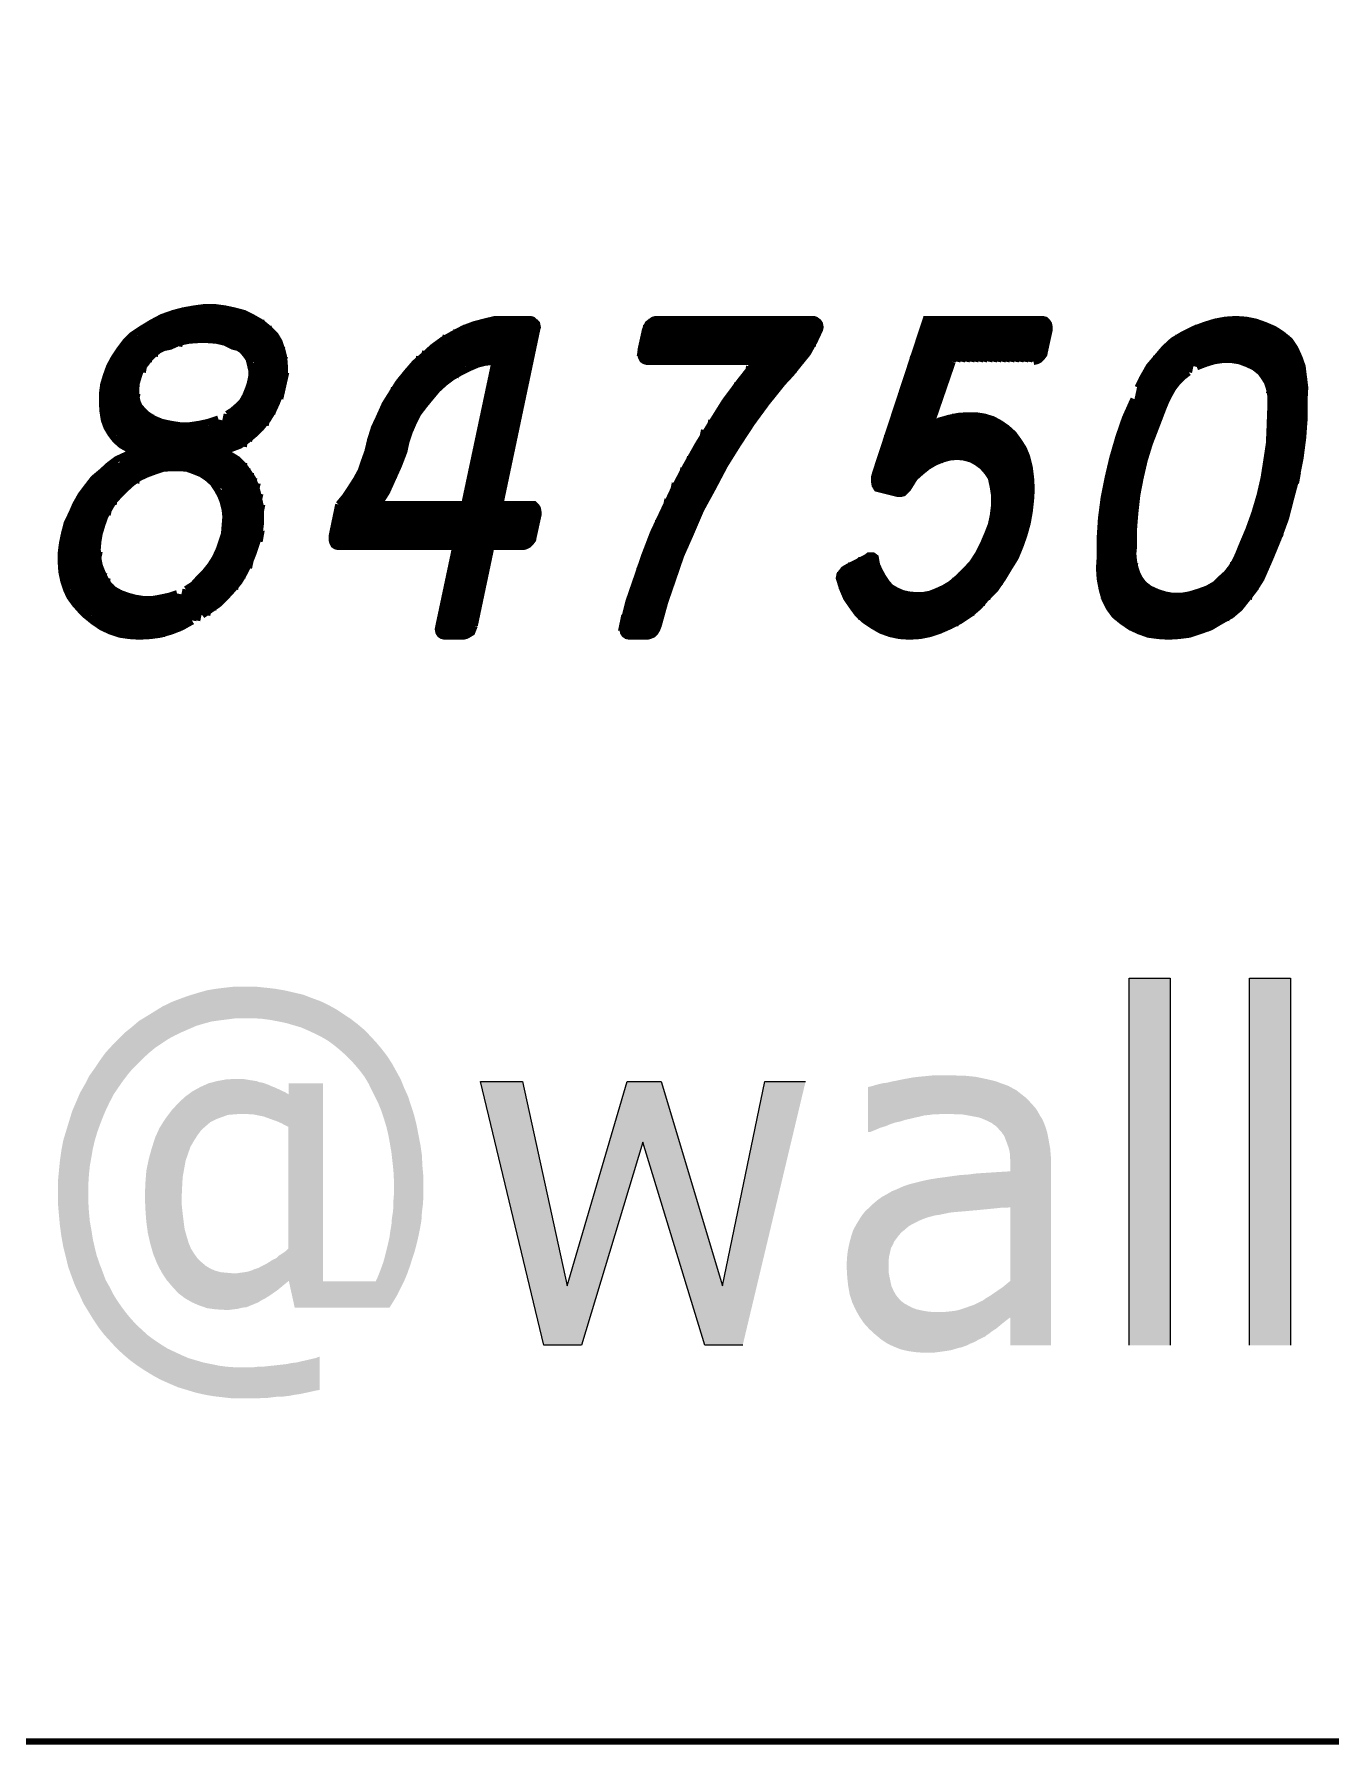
# Model space of a CAD drawing. Extents: x 489 to 720, y 1028 to 1176.
# Drawn here: x 698.323 to 700.543, y 1102.946 to 1105.875 of the extents above; entities that cross this region are included whole.
import ezdxf

# ---------------------------------------------------------------- set-up
doc = ezdxf.new("R2010")
doc.units = 0
doc.header["$MEASUREMENT"] = 0
doc.layers.add('M1280', color=7, linetype='Continuous')

msp = doc.modelspace()

# ---------------------------------------------------------------- hatches: boundary and pattern name
at = {"layer": 'M1280', "linetype": 'Continuous', "ltscale": 0.045455}
for points in [[(700.1977, 1103.6301), (700.1977, 1104.259), (700.2675, 1104.259), (700.2675, 1103.6301)], [(700.4037, 1103.6301), (700.4037, 1104.259), (700.4735, 1104.259), (700.4735, 1103.6301)], [(699.536, 1103.6301), (699.4712, 1103.6301), (699.3653, 1103.9777), (699.2602, 1103.6301), (699.1955, 1103.6301), (699.087, 1104.0816), (699.1593, 1104.0816), (699.2358, 1103.7322), (699.3384, 1104.0816), (699.3964, 1104.0816), (699.5015, 1103.7322), (699.5738, 1104.0816), (699.6436, 1104.0816)]]:
    msp.add_hatch(color=7, dxfattribs=at).paths.add_polyline_path(points, flags=0)
h = msp.add_hatch(color=7, dxfattribs=at)
h.paths.add_polyline_path([(698.9895, 1103.8986), (698.9895, 1103.8848), (698.9886, 1103.871), (698.9869, 1103.8572), (698.9861, 1103.8434), (698.9836, 1103.8297), (698.981, 1103.8168), (698.9777, 1103.803), (698.9743, 1103.7901), (698.9701, 1103.7772), (698.9659, 1103.7644), (698.9617, 1103.7524), (698.9567, 1103.7405), (698.9508, 1103.7285), (698.9449, 1103.7166), (698.9382, 1103.7055), (698.9314, 1103.6945), (698.7692, 1103.6945), (698.7591, 1103.7405), (698.7523, 1103.7349), (698.7456, 1103.7294), (698.7389, 1103.7239), (698.7322, 1103.7193), (698.7254, 1103.7147), (698.7196, 1103.711), (698.7128, 1103.7074), (698.7069, 1103.7037), (698.7002, 1103.7009), (698.6935, 1103.6982), (698.6868, 1103.6954), (698.6792, 1103.6945), (698.6725, 1103.6927), (698.6649, 1103.6917), (698.6573, 1103.6908), (698.6489, 1103.6908), (698.6338, 1103.6917), (698.6195, 1103.6936), (698.606, 1103.6982), (698.5934, 1103.7037), (698.5808, 1103.711), (698.5699, 1103.7193), (698.5598, 1103.7304), (698.5497, 1103.7423), (698.5413, 1103.7552), (698.5337, 1103.7699), (698.527, 1103.7864), (698.522, 1103.8039), (698.5178, 1103.8223), (698.5152, 1103.8416), (698.5136, 1103.8628), (698.5127, 1103.8857), (698.5136, 1103.9078), (698.5152, 1103.9289), (698.5194, 1103.9492), (698.5245, 1103.9676), (698.5304, 1103.986), (698.5379, 1104.0025), (698.5472, 1104.0172), (698.5581, 1104.0319), (698.5699, 1104.0448), (698.5817, 1104.0558), (698.5943, 1104.065), (698.6077, 1104.0724), (698.622, 1104.0788), (698.6363, 1104.0825), (698.6514, 1104.0853), (698.6666, 1104.0862), (698.6733, 1104.0862), (698.68, 1104.0862), (698.6859, 1104.0853), (698.6918, 1104.0843), (698.6977, 1104.0834), (698.7036, 1104.0825), (698.7086, 1104.0807), (698.7145, 1104.0797), (698.7196, 1104.0779), (698.7246, 1104.0761), (698.7305, 1104.0733), (698.7355, 1104.0715), (698.7414, 1104.0687), (698.7473, 1104.0659), (698.7532, 1104.0632), (698.7591, 1104.0595), (698.7591, 1104.0788), (698.8179, 1104.0788), (698.8179, 1103.7395), (698.9079, 1103.7395), (698.9113, 1103.7469), (698.9146, 1103.7552), (698.918, 1103.7644), (698.9213, 1103.7736), (698.9239, 1103.7837), (698.9264, 1103.7938), (698.9289, 1103.8039), (698.9314, 1103.8149), (698.9331, 1103.8269), (698.9348, 1103.837), (698.9356, 1103.848), (698.9373, 1103.8582), (698.9382, 1103.8683), (698.9382, 1103.8784), (698.939, 1103.8876), (698.939, 1103.8968), (698.939, 1103.9133), (698.9382, 1103.9289), (698.9365, 1103.9446), (698.9348, 1103.9602), (698.9323, 1103.9749), (698.9298, 1103.9887), (698.9264, 1104.0034), (698.9222, 1104.0172), (698.918, 1104.0301), (698.9129, 1104.043), (698.9071, 1104.0549), (698.9012, 1104.0669), (698.8953, 1104.0788), (698.8886, 1104.0899), (698.881, 1104.1), (698.8726, 1104.1101), (698.8642, 1104.1193), (698.8558, 1104.1275), (698.8465, 1104.1358), (698.8364, 1104.1441), (698.8263, 1104.1515), (698.8154, 1104.1579), (698.8045, 1104.1634), (698.7927, 1104.1689), (698.7801, 1104.1744), (698.7675, 1104.1781), (698.7549, 1104.1818), (698.7414, 1104.1846), (698.7271, 1104.1873), (698.7137, 1104.1891), (698.6985, 1104.1901), (698.6834, 1104.1901), (698.6691, 1104.1901), (698.6548, 1104.1882), (698.6405, 1104.1864), (698.6271, 1104.1846), (698.6136, 1104.1809), (698.601, 1104.1772), (698.5884, 1104.1717), (698.5758, 1104.1662), (698.564, 1104.1606), (698.5522, 1104.1542), (698.5413, 1104.1469), (698.5304, 1104.1395), (698.5203, 1104.1312), (698.5102, 1104.122), (698.5009, 1104.1128), (698.4917, 1104.1036), (698.4833, 1104.0935), (698.4749, 1104.0825), (698.4673, 1104.0715), (698.4597, 1104.0604), (698.453, 1104.0476), (698.4471, 1104.0356), (698.4412, 1104.0218), (698.4362, 1104.0089), (698.4312, 1103.9951), (698.4269, 1103.9804), (698.4236, 1103.9666), (698.4211, 1103.9519), (698.4185, 1103.9372), (698.4169, 1103.9216), (698.416, 1103.9069), (698.416, 1103.8913), (698.416, 1103.8747), (698.4169, 1103.8591), (698.4185, 1103.8425), (698.4211, 1103.8278), (698.4236, 1103.8122), (698.4269, 1103.7975), (698.4303, 1103.7837), (698.4354, 1103.769), (698.4404, 1103.7561), (698.4454, 1103.7423), (698.4522, 1103.7304), (698.4581, 1103.7184), (698.4656, 1103.7064), (698.4732, 1103.6954), (698.4808, 1103.6853), (698.4892, 1103.6752), (698.4984, 1103.6651), (698.5085, 1103.6559), (698.5186, 1103.6467), (698.5287, 1103.6393), (698.5396, 1103.632), (698.5514, 1103.6246), (698.5632, 1103.6191), (698.5749, 1103.6136), (698.5875, 1103.6081), (698.6002, 1103.6044), (698.6128, 1103.6007), (698.6262, 1103.598), (698.6397, 1103.5952), (698.6531, 1103.5934), (698.6674, 1103.5924), (698.6817, 1103.5924), (698.6901, 1103.5924), (698.6977, 1103.5924), (698.7061, 1103.5934), (698.7145, 1103.5934), (698.7221, 1103.5943), (698.7305, 1103.5952), (698.7389, 1103.5961), (698.7473, 1103.597), (698.7557, 1103.598), (698.7641, 1103.5998), (698.7725, 1103.6007), (698.7801, 1103.6026), (698.7885, 1103.6044), (698.7961, 1103.6062), (698.8045, 1103.6081), (698.812, 1103.6108), (698.812, 1103.5538), (698.8028, 1103.552), (698.7944, 1103.5501), (698.786, 1103.5483), (698.7776, 1103.5465), (698.7692, 1103.5455), (698.7608, 1103.5437), (698.7532, 1103.5428), (698.7456, 1103.5419), (698.7372, 1103.5419), (698.7296, 1103.5409), (698.7221, 1103.54), (698.7137, 1103.54), (698.7061, 1103.5391), (698.6977, 1103.5391), (698.6893, 1103.5391), (698.6817, 1103.5391), (698.6641, 1103.5391), (698.6481, 1103.5409), (698.6313, 1103.5428), (698.6153, 1103.5455), (698.5993, 1103.5492), (698.5842, 1103.5538), (698.569, 1103.5584), (698.5539, 1103.5649), (698.5396, 1103.5713), (698.5262, 1103.5786), (698.5127, 1103.5869), (698.5001, 1103.5952), (698.4875, 1103.6044), (698.4757, 1103.6145), (698.4639, 1103.6255), (698.4538, 1103.6366), (698.4429, 1103.6485), (698.4337, 1103.6605), (698.4244, 1103.6743), (698.416, 1103.6881), (698.4076, 1103.7018), (698.4009, 1103.7166), (698.3933, 1103.7322), (698.3874, 1103.7478), (698.3815, 1103.7644), (698.3773, 1103.7818), (698.3731, 1103.7984), (698.3698, 1103.8168), (698.3673, 1103.8352), (698.3656, 1103.8536), (698.3639, 1103.8729), (698.3639, 1103.8922), (698.3639, 1103.9106), (698.3656, 1103.9289), (698.3673, 1103.9464), (698.3698, 1103.9639), (698.3731, 1103.9814), (698.3782, 1103.9979), (698.3832, 1104.0145), (698.3883, 1104.031), (698.395, 1104.0466), (698.4017, 1104.0623), (698.4101, 1104.077), (698.4177, 1104.0917), (698.4269, 1104.1046), (698.4362, 1104.1184), (698.4454, 1104.1312), (698.4564, 1104.1432), (698.4673, 1104.1542), (698.4782, 1104.1652), (698.4908, 1104.1754), (698.5026, 1104.1855), (698.5161, 1104.1937), (698.5295, 1104.202), (698.543, 1104.2103), (698.5581, 1104.2177), (698.5724, 1104.2232), (698.5875, 1104.2287), (698.6027, 1104.2333), (698.6187, 1104.2379), (698.6346, 1104.2406), (698.6506, 1104.2425), (698.6666, 1104.2443), (698.6834, 1104.2443), (698.7011, 1104.2443), (698.7187, 1104.2425), (698.7355, 1104.2406), (698.7515, 1104.2379), (698.7675, 1104.2342), (698.7835, 1104.2305), (698.7977, 1104.225), (698.8129, 1104.2195), (698.8263, 1104.2131), (698.8398, 1104.2057), (698.8524, 1104.1974), (698.865, 1104.1891), (698.8768, 1104.18), (698.8877, 1104.1708), (698.8986, 1104.1597), (698.9087, 1104.1487), (698.918, 1104.1377), (698.9272, 1104.1257), (698.9356, 1104.1128), (698.9432, 1104.099), (698.9508, 1104.0853), (698.9567, 1104.0705), (698.9634, 1104.0558), (698.9684, 1104.0402), (698.9735, 1104.0246), (698.9777, 1104.008), (698.981, 1103.9906), (698.9844, 1103.9731), (698.9869, 1103.9556), (698.9878, 1103.9372), (698.9895, 1103.9179)], flags=0)
h.paths.add_polyline_path([(698.7582, 1104.0043), (698.7523, 1104.0071), (698.7473, 1104.0099), (698.7414, 1104.0126), (698.7364, 1104.0145), (698.7313, 1104.0163), (698.7263, 1104.0181), (698.7212, 1104.02), (698.7162, 1104.0218), (698.712, 1104.0227), (698.7069, 1104.0237), (698.7027, 1104.0246), (698.6977, 1104.0255), (698.6926, 1104.0255), (698.6876, 1104.0264), (698.6826, 1104.0264), (698.6775, 1104.0264), (698.6657, 1104.0255), (698.6548, 1104.0246), (698.6447, 1104.0209), (698.6346, 1104.0172), (698.6254, 1104.0126), (698.6178, 1104.0062), (698.6094, 1103.9988), (698.6027, 1103.9896), (698.5968, 1103.9804), (698.5909, 1103.9703), (698.5867, 1103.9584), (698.5825, 1103.9464), (698.58, 1103.9326), (698.5774, 1103.9179), (698.5766, 1103.9032), (698.5758, 1103.8867), (698.5758, 1103.871), (698.5774, 1103.8554), (698.5791, 1103.8416), (698.5808, 1103.8287), (698.5842, 1103.8168), (698.5875, 1103.8057), (698.5917, 1103.7956), (698.5968, 1103.7874), (698.6027, 1103.7791), (698.6094, 1103.7726), (698.617, 1103.7662), (698.6245, 1103.7616), (698.6329, 1103.7579), (698.643, 1103.7552), (698.6531, 1103.7543), (698.6641, 1103.7533), (698.6699, 1103.7533), (698.6758, 1103.7543), (698.6826, 1103.7552), (698.6884, 1103.7561), (698.6943, 1103.7579), (698.7011, 1103.7607), (698.7069, 1103.7625), (698.7137, 1103.7662), (698.7196, 1103.769), (698.7254, 1103.7726), (698.7313, 1103.7763), (698.7372, 1103.7791), (698.7423, 1103.7837), (698.7481, 1103.7874), (698.7532, 1103.791), (698.7582, 1103.7956), (698.7582, 1103.7947)], flags=0)
h = msp.add_hatch(color=7, dxfattribs=at)
h.paths.add_polyline_path([(699.9942, 1103.6301), (699.9942, 1103.6779), (699.9917, 1103.6761), (699.9892, 1103.6743), (699.9867, 1103.6724), (699.9833, 1103.6697), (699.9799, 1103.6669), (699.9766, 1103.6642), (699.9732, 1103.6614), (699.9698, 1103.6586), (699.9656, 1103.6559), (699.9614, 1103.6531), (699.9581, 1103.6504), (699.9539, 1103.6476), (699.9505, 1103.6448), (699.9463, 1103.643), (699.9429, 1103.6412), (699.9387, 1103.6393), (699.9345, 1103.6366), (699.9303, 1103.6347), (699.9253, 1103.6329), (699.9202, 1103.6301), (699.9152, 1103.6283), (699.9101, 1103.6265), (699.9051, 1103.6255), (699.8992, 1103.6237), (699.8933, 1103.6219), (699.8874, 1103.6209), (699.8816, 1103.62), (699.8748, 1103.6191), (699.8681, 1103.6182), (699.8614, 1103.6173), (699.8546, 1103.6173), (699.8471, 1103.6173), (699.8336, 1103.6182), (699.8202, 1103.62), (699.8076, 1103.6228), (699.7958, 1103.6274), (699.784, 1103.6329), (699.7731, 1103.6402), (699.763, 1103.6485), (699.7529, 1103.6577), (699.7437, 1103.6678), (699.7361, 1103.6789), (699.7294, 1103.6908), (699.7235, 1103.7037), (699.7193, 1103.7166), (699.7168, 1103.7304), (699.7151, 1103.7451), (699.7142, 1103.7607), (699.7142, 1103.7736), (699.7151, 1103.7855), (699.7168, 1103.7966), (699.7193, 1103.8076), (699.7218, 1103.8168), (699.7252, 1103.8269), (699.7294, 1103.8352), (699.7344, 1103.8434), (699.7395, 1103.8517), (699.7453, 1103.8591), (699.7521, 1103.8655), (699.7588, 1103.8719), (699.7664, 1103.8784), (699.7739, 1103.8839), (699.7823, 1103.8885), (699.7916, 1103.894), (699.8008, 1103.8977), (699.8109, 1103.9023), (699.8219, 1103.906), (699.8328, 1103.9087), (699.8437, 1103.9115), (699.8563, 1103.9142), (699.8681, 1103.9161), (699.8816, 1103.9179), (699.895, 1103.9198), (699.9085, 1103.9216), (699.9219, 1103.9225), (699.9362, 1103.9244), (699.9505, 1103.9253), (699.9648, 1103.9262), (699.9791, 1103.9271), (699.9942, 1103.928), (699.9942, 1103.94), (699.9942, 1103.9464), (699.9934, 1103.9529), (699.9934, 1103.9584), (699.9925, 1103.9639), (699.9909, 1103.9694), (699.9892, 1103.974), (699.9875, 1103.9786), (699.9858, 1103.9832), (699.9841, 1103.9878), (699.9816, 1103.9915), (699.9791, 1103.9951), (699.9757, 1103.9988), (699.9732, 1104.0016), (699.9698, 1104.0053), (699.9656, 1104.008), (699.9623, 1104.0108), (699.9581, 1104.0126), (699.9547, 1104.0145), (699.9505, 1104.0163), (699.9463, 1104.0181), (699.9412, 1104.02), (699.937, 1104.0209), (699.932, 1104.0218), (699.927, 1104.0227), (699.9219, 1104.0237), (699.9169, 1104.0246), (699.911, 1104.0255), (699.9059, 1104.0255), (699.9, 1104.0255), (699.895, 1104.0264), (699.8891, 1104.0264), (699.8841, 1104.0264), (699.8773, 1104.0264), (699.8698, 1104.0255), (699.8622, 1104.0255), (699.8555, 1104.0246), (699.8471, 1104.0237), (699.8395, 1104.0218), (699.8311, 1104.02), (699.8235, 1104.0181), (699.8151, 1104.0163), (699.8067, 1104.0135), (699.7975, 1104.0117), (699.7891, 1104.0089), (699.7807, 1104.0053), (699.7714, 1104.0025), (699.763, 1103.9988), (699.7537, 1103.9951), (699.7504, 1103.9951), (699.7504, 1104.0724), (699.7554, 1104.0733), (699.7613, 1104.0751), (699.768, 1104.077), (699.7756, 1104.0788), (699.7832, 1104.0797), (699.7907, 1104.0816), (699.8, 1104.0834), (699.8092, 1104.0853), (699.8185, 1104.0871), (699.8286, 1104.0889), (699.8378, 1104.0899), (699.8471, 1104.0908), (699.8563, 1104.0917), (699.8656, 1104.0926), (699.8757, 1104.0926), (699.8849, 1104.0926), (699.895, 1104.0926), (699.9059, 1104.0917), (699.916, 1104.0917), (699.9253, 1104.0908), (699.9345, 1104.0899), (699.9438, 1104.088), (699.9522, 1104.0862), (699.9606, 1104.0843), (699.9682, 1104.0825), (699.9757, 1104.0797), (699.9833, 1104.077), (699.9909, 1104.0742), (699.9976, 1104.0705), (700.0043, 1104.0669), (700.0102, 1104.0623), (700.0161, 1104.0577), (700.022, 1104.0531), (700.027, 1104.0476), (700.0321, 1104.042), (700.0371, 1104.0365), (700.0413, 1104.0301), (700.0447, 1104.0237), (700.0489, 1104.0172), (700.0522, 1104.0099), (700.0548, 1104.0025), (700.0573, 1103.9942), (700.059, 1103.986), (700.0606, 1103.9768), (700.0623, 1103.9676), (700.0632, 1103.9575), (700.064, 1103.9473), (700.064, 1103.9363), (700.064, 1103.6301)], flags=0)
h.paths.add_polyline_path([(699.9942, 1103.8664), (699.9858, 1103.8655), (699.9774, 1103.8655), (699.969, 1103.8646), (699.9597, 1103.8637), (699.9505, 1103.8628), (699.9404, 1103.8618), (699.9303, 1103.8609), (699.9202, 1103.86), (699.9093, 1103.8591), (699.8992, 1103.8582), (699.89, 1103.8572), (699.8816, 1103.8554), (699.8731, 1103.8536), (699.8656, 1103.8526), (699.8588, 1103.8508), (699.8521, 1103.849), (699.8446, 1103.8462), (699.8378, 1103.8434), (699.8311, 1103.8398), (699.8252, 1103.837), (699.8193, 1103.8333), (699.8143, 1103.8287), (699.8084, 1103.8241), (699.8042, 1103.8195), (699.8, 1103.814), (699.7958, 1103.8085), (699.7933, 1103.803), (699.7899, 1103.7966), (699.7882, 1103.7892), (699.7865, 1103.7818), (699.7857, 1103.7736), (699.7857, 1103.7653), (699.7857, 1103.7561), (699.7874, 1103.7469), (699.7891, 1103.7386), (699.7907, 1103.7313), (699.7941, 1103.7239), (699.7975, 1103.7175), (699.8017, 1103.712), (699.8067, 1103.7064), (699.8126, 1103.7018), (699.8193, 1103.6982), (699.8261, 1103.6945), (699.8336, 1103.6917), (699.842, 1103.6899), (699.8513, 1103.6881), (699.8614, 1103.6871), (699.8723, 1103.6871), (699.8807, 1103.6871), (699.89, 1103.6881), (699.8984, 1103.689), (699.9068, 1103.6908), (699.9152, 1103.6936), (699.9228, 1103.6963), (699.9312, 1103.6991), (699.9387, 1103.7028), (699.9463, 1103.7064), (699.953, 1103.711), (699.9606, 1103.7156), (699.9673, 1103.7202), (699.974, 1103.7248), (699.9808, 1103.7294), (699.9875, 1103.7349), (699.9942, 1103.7405), (699.9942, 1103.7395)], flags=0)

# ---------------------------------------------------------------- linework, layer by layer
at = {"layer": 'M1280', "color": 7, "linetype": 'Continuous', "ltscale": 0.045455, "const_width": 0.0112}
for points in [[(675.0281, 1118.0131), (675.0281, 1120.0154), (720.2213, 1120.0154), (720.2213, 1102.9517), (675.0281, 1102.9517)], [(698.6111, 1104.8801), (698.6247, 1104.8892), (698.6395, 1104.8995), (698.652, 1104.912), (698.6634, 1104.9245), (698.6747, 1104.9381), (698.6838, 1104.954), (698.6918, 1104.9699), (698.6986, 1104.987), (698.7043, 1105.004), (698.7088, 1105.0199), (698.7111, 1105.0381), (698.7111, 1105.054), (698.71, 1105.0699), (698.7066, 1105.0858), (698.7031, 1105.0995), (698.6975, 1105.1142), (698.6895, 1105.1256), (698.6816, 1105.137), (698.6713, 1105.1472), (698.66, 1105.154), (698.6486, 1105.1608), (698.6611, 1105.1654), (698.6759, 1105.171), (698.6884, 1105.1801), (698.7009, 1105.1904), (698.7122, 1105.2017), (698.7225, 1105.2142), (698.7316, 1105.229), (698.7384, 1105.2438), (698.7441, 1105.2585), (698.7497, 1105.2756), (698.752, 1105.2904), (698.752, 1105.3063), (698.7509, 1105.321), (698.7475, 1105.3347), (698.7429, 1105.3483), (698.7361, 1105.3597), (698.7247, 1105.371), (698.7122, 1105.3813), (698.6963, 1105.3904), (698.6827, 1105.3972), (698.6656, 1105.4017), (698.6497, 1105.4051), (698.6327, 1105.4074), (698.6145, 1105.4074), (698.5975, 1105.4051), (698.5781, 1105.4017), (698.5611, 1105.3972), (698.5418, 1105.3904), (698.5247, 1105.3813), (698.5077, 1105.371), (698.4906, 1105.3597), (698.4793, 1105.3483), (698.4691, 1105.3347), (698.46, 1105.321), (698.452, 1105.3063), (698.4463, 1105.2904), (698.4418, 1105.2756), (698.4395, 1105.2585), (698.4395, 1105.2438), (698.4406, 1105.229), (698.4429, 1105.2142), (698.4475, 1105.2017), (698.4543, 1105.1904), (698.4622, 1105.1801), (698.4725, 1105.171), (698.4827, 1105.1654), (698.4941, 1105.1608), (698.4793, 1105.154), (698.4645, 1105.1472), (698.4509, 1105.137), (698.4384, 1105.1256), (698.4247, 1105.1142), (698.4134, 1105.0995), (698.4031, 1105.0858), (698.3941, 1105.0699), (698.3872, 1105.054), (698.3793, 1105.0381), (698.3747, 1105.0199), (698.3713, 1105.004), (698.3691, 1104.987), (698.3691, 1104.9699), (698.3702, 1104.954), (698.3736, 1104.9381), (698.3781, 1104.9245), (698.3838, 1104.912), (698.3929, 1104.8995), (698.402, 1104.8892), (698.4111, 1104.8801), (698.4236, 1104.8699), (698.4384, 1104.8597), (698.4531, 1104.8529), (698.4702, 1104.8472), (698.4861, 1104.8449), (698.5031, 1104.8438), (698.5225, 1104.8449), (698.5395, 1104.8472), (698.5588, 1104.8529), (698.5759, 1104.8597), (698.5941, 1104.8699)], [(698.5191, 1105.3142), (698.535, 1105.387)], [(698.5293, 1105.3233), (698.5418, 1105.387)], [(698.5384, 1105.3324), (698.552, 1105.396)], [(698.5486, 1105.3404), (698.56, 1105.396)], [(698.5566, 1105.3404), (698.5679, 1105.396)], [(698.5634, 1105.3404), (698.5747, 1105.396)], [(698.5713, 1105.3404), (698.5838, 1105.4051)], [(698.5804, 1105.3506), (698.5929, 1105.4051)], [(698.5895, 1105.3506), (698.5997, 1105.4051)], [(698.5963, 1105.3506), (698.6077, 1105.4051)], [(698.6043, 1105.3506), (698.6156, 1105.4051)], [(698.6111, 1105.3506), (698.6225, 1105.4051)], [(698.6191, 1105.3506), (698.6316, 1105.4051)], [(698.6259, 1105.3506), (698.6384, 1105.4051)], [(698.635, 1105.3506), (698.6463, 1105.4051)], [(698.6429, 1105.3506), (698.6543, 1105.4051)], [(698.6497, 1105.3506), (698.6611, 1105.4051)], [(698.6554, 1105.3404), (698.6702, 1105.4051)], [(698.6634, 1105.3404), (698.6759, 1105.396)], [(698.6713, 1105.3404), (698.6827, 1105.396)], [(698.677, 1105.3324), (698.6906, 1105.396)], [(698.685, 1105.3324), (698.6963, 1105.387)], [(698.6906, 1105.3233), (698.7031, 1105.387)], [(698.6963, 1105.3142), (698.7122, 1105.387)], [(699.1838, 1105.3688), (699.185, 1105.3733), (699.1838, 1105.379), (699.1804, 1105.3824), (699.177, 1105.3858), (699.1725, 1105.387), (699.1122, 1105.387), (699.0929, 1105.3824), (699.0759, 1105.3779), (699.0577, 1105.371), (699.0406, 1105.362), (699.0225, 1105.3517), (699.0054, 1105.3392), (698.9906, 1105.3256), (698.9747, 1105.312), (698.96, 1105.2949), (698.9463, 1105.2779), (698.935, 1105.2597), (698.9236, 1105.2415), (698.9145, 1105.221), (698.9054, 1105.2017), (698.8986, 1105.1801), (698.8941, 1105.1608), (698.8884, 1105.1449), (698.8827, 1105.1279), (698.8747, 1105.1131), (698.8645, 1105.0972), (698.8554, 1105.0835), (698.8441, 1105.0699)], [(699.127, 1105.387), (699.0156, 1104.862), (699.0145, 1104.8563), (699.0156, 1104.8506), (699.0179, 1104.8472), (699.0213, 1104.8449), (699.0259, 1104.8438), (699.0577, 1104.8438), (699.0622, 1104.8449), (699.0668, 1104.8472), (699.0725, 1104.8506), (699.0747, 1104.8563), (699.077, 1104.862)], [(699.0191, 1104.8438), (699.1338, 1105.387)], [(699.0259, 1104.8438), (699.1418, 1105.387)], [(699.035, 1104.8438), (699.1497, 1105.387)], [(699.0429, 1104.8438), (699.1577, 1105.387)], [(699.0497, 1104.8438), (699.1656, 1105.387)], [(699.0577, 1104.8438), (699.1725, 1105.387)], [(699.0645, 1104.8438), (699.1804, 1105.387)], [(699.0793, 1105.3063), (699.0963, 1105.387)], [(699.0884, 1105.3142), (699.1031, 1105.387)], [(699.0963, 1105.3142), (699.1122, 1105.387)], [(699.1031, 1105.3142), (699.1191, 1105.387)], [(699.3611, 1105.3324), (699.3611, 1105.3267), (699.3622, 1105.3222), (699.3645, 1105.3176), (699.3679, 1105.3154), (699.3725, 1105.3142), (699.5577, 1105.3142), (699.5316, 1105.2813), (699.5054, 1105.246), (699.4827, 1105.2097), (699.46, 1105.1733), (699.4395, 1105.137), (699.4191, 1105.0983), (699.4009, 1105.0597), (699.3827, 1105.021), (699.3679, 1104.9824), (699.3543, 1104.9426), (699.3406, 1104.9029), (699.3304, 1104.862), (699.3304, 1104.8563), (699.3316, 1104.8506), (699.3338, 1104.8472), (699.3372, 1104.8449), (699.3418, 1104.8438), (699.3725, 1104.8438), (699.377, 1104.8449), (699.3827, 1104.8472), (699.3861, 1104.8506), (699.3895, 1104.8563), (699.3918, 1104.862), (699.4031, 1104.9029), (699.4168, 1104.9426), (699.4304, 1104.9824), (699.4475, 1105.021), (699.4645, 1105.0608), (699.485, 1105.0983), (699.5054, 1105.137), (699.5281, 1105.1733), (699.552, 1105.2097), (699.577, 1105.2438), (699.6043, 1105.2779), (699.6191, 1105.2938), (699.6327, 1105.3108), (699.6475, 1105.329), (699.6588, 1105.3495), (699.6679, 1105.3688), (699.6691, 1105.3733), (699.6679, 1105.379), (699.6656, 1105.3824), (699.6611, 1105.3858), (699.6577, 1105.387), (699.3872, 1105.387), (699.3827, 1105.3858), (699.3781, 1105.3824), (699.3736, 1105.379), (699.3713, 1105.3733), (699.3691, 1105.3688), (699.3611, 1105.3324), (699.3691, 1105.3688)], [(699.3656, 1105.3142), (699.3804, 1105.387)], [(699.3725, 1105.3142), (699.3872, 1105.387)], [(699.3804, 1105.3142), (699.3963, 1105.387)], [(699.3872, 1105.3142), (699.4043, 1105.387)], [(699.3963, 1105.3142), (699.4111, 1105.387)], [(699.4043, 1105.3142), (699.4191, 1105.387)], [(699.4111, 1105.3142), (699.4259, 1105.387)], [(699.4191, 1105.3142), (699.435, 1105.387)], [(699.4259, 1105.3142), (699.4418, 1105.387)], [(699.435, 1105.3142), (699.4497, 1105.387)], [(699.4418, 1105.3142), (699.4577, 1105.387)], [(699.4497, 1105.3142), (699.4645, 1105.387)], [(699.4577, 1105.3142), (699.4725, 1105.387)], [(699.4645, 1105.3142), (699.4804, 1105.387)], [(699.4725, 1105.3142), (699.4884, 1105.387)], [(699.4804, 1105.3142), (699.4952, 1105.387)], [(699.4884, 1105.3142), (699.5031, 1105.387)], [(699.4952, 1105.3142), (699.5111, 1105.387)], [(699.5031, 1105.3142), (699.5191, 1105.387)], [(699.5111, 1105.3142), (699.527, 1105.387)], [(699.5191, 1105.3142), (699.5338, 1105.387)], [(699.527, 1105.3142), (699.5418, 1105.387)], [(699.5281, 1105.1779), (699.5725, 1105.387)], [(699.5338, 1105.3142), (699.5497, 1105.387)], [(699.5395, 1105.1972), (699.5804, 1105.387)], [(699.5418, 1105.3142), (699.5577, 1105.387)], [(699.5497, 1105.3142), (699.5656, 1105.387)], [(699.5497, 1105.2051), (699.5872, 1105.387)], [(699.5611, 1105.2245), (699.5963, 1105.387)], [(699.5725, 1105.2415), (699.6043, 1105.387)], [(699.5816, 1105.2506), (699.6111, 1105.387)], [(699.5929, 1105.2699), (699.6191, 1105.387)], [(699.6043, 1105.2779), (699.6259, 1105.387)], [(699.6134, 1105.287), (699.6338, 1105.387)], [(699.6225, 1105.296), (699.6418, 1105.387)], [(699.6338, 1105.3142), (699.6497, 1105.387)], [(699.6441, 1105.3233), (699.6577, 1105.387)], [(699.6554, 1105.3404), (699.6645, 1105.387)], [(699.8952, 1105.3142), (699.8577, 1105.2051), (699.8725, 1105.2131), (699.8884, 1105.2176), (699.9043, 1105.221), (699.9202, 1105.2222), (699.935, 1105.2222), (699.9497, 1105.2199), (699.9645, 1105.2154), (699.977, 1105.2085), (699.9884, 1105.2006), (699.9997, 1105.1904), (700.0088, 1105.1779), (700.0168, 1105.1654), (700.0225, 1105.1517), (700.027, 1105.1335), (700.0293, 1105.1154), (700.0304, 1105.096), (700.0293, 1105.0779), (700.027, 1105.0574), (700.0236, 1105.0381), (700.0179, 1105.0176), (700.0111, 1104.9983), (700.0031, 1104.979), (699.9918, 1104.9608), (699.9816, 1104.9438), (699.9691, 1104.9256), (699.9543, 1104.9108), (699.9406, 1104.8949), (699.9259, 1104.8824), (699.9088, 1104.871), (699.8918, 1104.862), (699.8736, 1104.854), (699.8566, 1104.8483), (699.8395, 1104.8449), (699.8213, 1104.8438), (699.8043, 1104.8449), (699.7884, 1104.8483), (699.7725, 1104.854), (699.7588, 1104.862), (699.7452, 1104.871), (699.7327, 1104.8824), (699.7236, 1104.8949), (699.7134, 1104.9097), (699.7066, 1104.9256), (699.7009, 1104.9438), (699.702, 1104.9495), (699.7054, 1104.954), (699.7088, 1104.9585), (699.7122, 1104.9608), (699.7475, 1104.979), (699.752, 1104.9824), (699.7588, 1104.9824), (699.7634, 1104.979), (699.7656, 1104.9665), (699.7702, 1104.9563), (699.7759, 1104.946), (699.7827, 1104.9358), (699.7895, 1104.9279), (699.7997, 1104.9222), (699.81, 1104.9176), (699.8202, 1104.9154), (699.8316, 1104.9142), (699.8441, 1104.9142), (699.8566, 1104.9165), (699.8679, 1104.921), (699.8804, 1104.9267), (699.8918, 1104.9335), (699.9054, 1104.9449), (699.9179, 1104.9574), (699.9293, 1104.9699), (699.9395, 1104.9858), (699.9475, 1105.0017), (699.9543, 1105.0176), (699.9611, 1105.0347), (699.9645, 1105.0506), (699.9668, 1105.0688), (699.9668, 1105.0847), (699.9645, 1105.0995), (699.9611, 1105.1154), (699.9543, 1105.1256), (699.9463, 1105.1347), (699.9372, 1105.1415), (699.927, 1105.1472), (699.9145, 1105.1506), (699.9031, 1105.1517), (699.8906, 1105.1506), (699.8781, 1105.1472), (699.8645, 1105.1415), (699.8531, 1105.1347), (699.8418, 1105.1256), (699.8304, 1105.1154), (699.8191, 1105.0972), (699.8145, 1105.0926), (699.8111, 1105.0892), (699.8066, 1105.0881), (699.802, 1105.0881), (699.7656, 1105.0972), (699.7622, 1105.1029), (699.7611, 1105.1097), (699.7611, 1105.1165), (699.7634, 1105.1245), (699.8497, 1105.387), (700.0497, 1105.387), (700.0543, 1105.3858), (700.0577, 1105.3824), (700.06, 1105.379), (700.0611, 1105.3733), (700.0611, 1105.3688), (700.0531, 1105.3324), (700.052, 1105.3267), (700.0486, 1105.3222), (700.0441, 1105.3176), (700.0395, 1105.3154), (700.0338, 1105.3142)], [(699.7861, 1105.0881), (699.8497, 1105.387)], [(699.7929, 1105.0881), (699.8577, 1105.387)], [(699.802, 1105.0881), (699.8645, 1105.387)], [(699.8088, 1105.0881), (699.8725, 1105.387)], [(699.8191, 1105.0972), (699.8804, 1105.387)], [(699.8304, 1105.1154), (699.8884, 1105.387)], [(699.8406, 1105.1245), (699.8952, 1105.387)], [(699.8759, 1105.2597), (699.9031, 1105.387)], [(699.8952, 1105.3142), (699.9111, 1105.387)], [(699.9031, 1105.3142), (699.9191, 1105.387)], [(699.9111, 1105.3142), (699.927, 1105.387)], [(699.9191, 1105.3142), (699.9338, 1105.387)], [(699.927, 1105.3142), (699.9418, 1105.387)], [(699.9338, 1105.3142), (699.9486, 1105.387)], [(699.9418, 1105.3142), (699.9577, 1105.387)], [(699.9486, 1105.3142), (699.9656, 1105.387)], [(699.9577, 1105.3142), (699.9725, 1105.387)], [(699.9656, 1105.3142), (699.9804, 1105.387)], [(699.9725, 1105.3142), (699.9872, 1105.387)], [(699.9804, 1105.3142), (699.9952, 1105.387)], [(699.9872, 1105.3142), (700.0031, 1105.387)], [(699.9952, 1105.3142), (700.0111, 1105.387)], [(700.0031, 1105.3142), (700.0191, 1105.387)], [(700.0111, 1105.3142), (700.0259, 1105.387)], [(700.0191, 1105.3142), (700.0338, 1105.387)], [(700.0259, 1105.3142), (700.0418, 1105.387)], [(700.0338, 1105.3142), (700.0497, 1105.387)], [(700.0418, 1105.3142), (700.0566, 1105.387)], [(700.2054, 1105.2506), (700.1906, 1105.2176), (700.1793, 1105.1847), (700.1691, 1105.1495), (700.1611, 1105.1154), (700.1543, 1105.0813), (700.1497, 1105.046), (700.1475, 1105.012), (700.1475, 1104.979), (700.1463, 1104.9608), (700.1475, 1104.9426), (700.1509, 1104.9245), (700.1554, 1104.9085), (700.1634, 1104.8926), (700.1725, 1104.8801), (700.185, 1104.8699), (700.1997, 1104.8597), (700.2145, 1104.8529), (700.2304, 1104.8472), (700.2475, 1104.8449), (700.2645, 1104.8438), (700.2827, 1104.8449), (700.3009, 1104.8472), (700.3179, 1104.8529), (700.3372, 1104.8597), (700.3543, 1104.8699), (700.3725, 1104.8801), (700.3872, 1104.8926), (700.3997, 1104.9085), (700.4122, 1104.9245), (700.4236, 1104.9426), (700.4316, 1104.9608), (700.4395, 1104.979), (700.4531, 1105.012), (700.4656, 1105.046), (700.4747, 1105.0813), (700.4838, 1105.1154), (700.4906, 1105.1495), (700.4952, 1105.1847), (700.4975, 1105.2176), (700.4975, 1105.2506), (700.4986, 1105.2699), (700.4963, 1105.2881), (700.4941, 1105.3063), (700.4884, 1105.3222), (700.4816, 1105.337), (700.4725, 1105.3506), (700.46, 1105.3608), (700.4463, 1105.3699), (700.4304, 1105.3767), (700.4145, 1105.3824), (700.3975, 1105.3858), (700.3804, 1105.387), (700.3622, 1105.3858), (700.3441, 1105.3824), (700.3259, 1105.3767), (700.3077, 1105.3699), (700.2895, 1105.3608), (700.2725, 1105.3506), (700.2577, 1105.337), (700.2452, 1105.3222), (700.2316, 1105.3063), (700.2213, 1105.2881), (700.2122, 1105.2699)], [(700.3338, 1105.3142), (700.3486, 1105.387)], [(700.3418, 1105.3142), (700.3566, 1105.387)], [(700.3486, 1105.3142), (700.3645, 1105.387)], [(700.3566, 1105.3142), (700.3725, 1105.387)], [(700.3645, 1105.3142), (700.3804, 1105.387)], [(700.3725, 1105.3142), (700.3872, 1105.387)], [(700.3804, 1105.3142), (700.3952, 1105.387)], [(700.3872, 1105.3142), (700.4031, 1105.387)], [(700.3952, 1105.3142), (700.4111, 1105.387)], [(698.4554, 1105.1972), (698.4906, 1105.3597)], [(698.4611, 1105.1881), (698.4975, 1105.3597)], [(698.4679, 1105.1779), (698.5088, 1105.3688)], [(698.4736, 1105.1688), (698.5179, 1105.3767)], [(698.5088, 1105.296), (698.5247, 1105.3767)], [(698.6736, 1105.1688), (698.7179, 1105.3767)], [(698.6816, 1105.1688), (698.7247, 1105.3767)], [(698.6906, 1105.1779), (698.7304, 1105.3688)], [(698.6997, 1105.1881), (698.7361, 1105.3597)], [(699.0077, 1105.2597), (699.0281, 1105.3597)], [(699.0168, 1105.2699), (699.0372, 1105.3597)], [(699.0259, 1105.2779), (699.0463, 1105.3688)], [(699.0372, 1105.287), (699.0531, 1105.3688)], [(699.0441, 1105.287), (699.0634, 1105.3767)], [(699.0531, 1105.296), (699.0713, 1105.3767)], [(699.0634, 1105.3063), (699.0793, 1105.3767)], [(699.0713, 1105.3063), (699.0861, 1105.3767)], [(699.077, 1104.862), (699.1838, 1105.3688)], [(699.36, 1105.3233), (699.3713, 1105.3767)], [(700.2554, 1105.2335), (700.2827, 1105.3597)], [(700.2679, 1105.2597), (700.2895, 1105.3597)], [(700.2804, 1105.2779), (700.2997, 1105.3688)], [(700.2895, 1105.287), (700.3066, 1105.3688)], [(700.2997, 1105.296), (700.3156, 1105.3767)], [(700.3088, 1105.3063), (700.3247, 1105.3767)], [(700.3156, 1105.3063), (700.3327, 1105.3767)], [(700.3247, 1105.3063), (700.3395, 1105.3767)], [(700.402, 1105.3063), (700.4168, 1105.3767)], [(700.4088, 1105.3063), (700.4236, 1105.3767)], [(700.4168, 1105.3063), (700.4316, 1105.3767)], [(700.4225, 1105.296), (700.4395, 1105.3767)], [(700.4281, 1105.287), (700.4463, 1105.3688)], [(700.4338, 1105.2779), (700.4531, 1105.3688)], [(700.4372, 1105.2597), (700.4588, 1105.3597)], [(700.4395, 1105.2335), (700.4668, 1105.3597)], [(698.4441, 1105.2142), (698.4702, 1105.3324)], [(698.4497, 1105.2051), (698.4793, 1105.3404)], [(698.6531, 1105.2245), (698.6622, 1105.2301), (698.6713, 1105.2381), (698.6793, 1105.246), (698.685, 1105.2563), (698.6895, 1105.2676), (698.6929, 1105.2779), (698.6952, 1105.2892), (698.6952, 1105.2995), (698.6929, 1105.3097), (698.6906, 1105.3188), (698.685, 1105.3267), (698.6793, 1105.3335), (698.6725, 1105.3381), (698.6634, 1105.3404), (698.6497, 1105.3472), (698.635, 1105.3506), (698.6191, 1105.3517), (698.6043, 1105.3517), (698.5884, 1105.3506), (698.5713, 1105.3472), (698.5566, 1105.3404), (698.5452, 1105.3381), (698.5361, 1105.3335), (698.5281, 1105.3267), (698.5202, 1105.3188), (698.5134, 1105.3097), (698.5054, 1105.2995), (698.502, 1105.2892), (698.4986, 1105.2779), (698.4975, 1105.2676), (698.4975, 1105.2563), (698.4997, 1105.246), (698.5031, 1105.2381), (698.51, 1105.2301), (698.5156, 1105.2245), (698.5281, 1105.2165), (698.5418, 1105.2108), (698.5577, 1105.2074), (698.5725, 1105.2051), (698.5895, 1105.2051), (698.6054, 1105.2074), (698.6213, 1105.2108), (698.6384, 1105.2165)], [(698.71, 1105.1972), (698.7418, 1105.3506)], [(698.7191, 1105.2051), (698.7475, 1105.3404)], [(698.9566, 1105.1608), (698.9929, 1105.3324)], [(698.9747, 1105.2142), (698.9997, 1105.3324)], [(698.9861, 1105.2335), (699.01, 1105.3404)], [(698.9986, 1105.2506), (699.0191, 1105.3506)], [(700.1611, 1104.8972), (700.2531, 1105.3324)], [(700.1668, 1104.8892), (700.2622, 1105.3404)], [(700.2372, 1105.1881), (700.2725, 1105.3506)], [(700.3816, 1104.8892), (700.477, 1105.3404)], [(700.3906, 1104.8972), (700.4838, 1105.3324)], [(700.4725, 1105.3506), (700.4395, 1105.1972)], [(698.4429, 1105.2415), (698.4577, 1105.3142)], [(698.7304, 1105.2245), (698.752, 1105.3233)], [(698.7441, 1105.2506), (698.7543, 1105.296)], [(698.8975, 1104.9972), (698.9622, 1105.296)], [(699.1122, 1105.3142), (699.0963, 1105.3131), (699.0827, 1105.3097), (699.0668, 1105.3029), (699.0531, 1105.296), (699.0395, 1105.2881), (699.0259, 1105.2779), (699.0134, 1105.2665), (699.002, 1105.2529), (698.9918, 1105.2404), (698.9804, 1105.2256), (698.9725, 1105.2097), (698.9656, 1105.1938), (698.96, 1105.1767), (698.9566, 1105.1608), (698.9475, 1105.137), (698.9372, 1105.1142), (698.927, 1105.0915), (698.9134, 1105.0699), (699.0588, 1105.0699)], [(698.9247, 1105.0881), (698.9713, 1105.3063)], [(698.9384, 1105.1154), (698.9827, 1105.3233)], [(699.5179, 1105.1608), (699.5475, 1105.3063)], [(699.7804, 1105.0972), (699.8281, 1105.3233)], [(700.1509, 1104.9245), (700.2316, 1105.3063)], [(700.1543, 1104.9074), (700.2441, 1105.3233)], [(700.2997, 1105.296), (700.2895, 1105.2881), (700.2804, 1105.279), (700.2725, 1105.2688), (700.2656, 1105.2563), (700.26, 1105.2449), (700.2554, 1105.2335), (700.2441, 1105.204), (700.2327, 1105.1745), (700.2236, 1105.1449), (700.2168, 1105.1154), (700.2111, 1105.0858), (700.2077, 1105.0551), (700.2054, 1105.0267), (700.2054, 1104.9972), (700.2043, 1104.9858), (700.2054, 1104.9733), (700.2077, 1104.962), (700.2111, 1104.9517), (700.2156, 1104.9426), (700.2225, 1104.9335), (700.2327, 1104.9256), (700.2452, 1104.9199), (700.2588, 1104.9154), (700.2713, 1104.9131), (700.2872, 1104.9131), (700.3009, 1104.9154), (700.3156, 1104.9199), (700.3316, 1104.9256), (700.3452, 1104.9335), (700.3543, 1104.9426), (700.3645, 1104.9517), (700.3725, 1104.962), (700.3793, 1104.9733), (700.385, 1104.9858), (700.3895, 1104.9972), (700.402, 1105.0267), (700.4122, 1105.0551), (700.4213, 1105.0858), (700.4281, 1105.1154), (700.4327, 1105.1449), (700.4372, 1105.1745), (700.4384, 1105.204), (700.4395, 1105.2335), (700.4395, 1105.2449), (700.4395, 1105.2563), (700.4372, 1105.2688), (700.4338, 1105.279), (700.4281, 1105.2881), (700.4225, 1105.296), (700.4111, 1105.3051), (700.3986, 1105.3108), (700.3861, 1105.3154), (700.3725, 1105.3176), (700.3577, 1105.3176), (700.3429, 1105.3154), (700.3281, 1105.3108), (700.3134, 1105.3051)], [(700.402, 1104.9074), (700.4895, 1105.3233)], [(700.4134, 1104.9245), (700.4941, 1105.3063)], [(698.8827, 1104.9972), (698.9395, 1105.2699)], [(698.8906, 1104.9972), (698.952, 1105.287)], [(699.4918, 1105.1154), (699.527, 1105.2779)], [(699.5031, 1105.1324), (699.5361, 1105.287)], [(700.1475, 1104.9438), (700.2202, 1105.287)], [(700.4236, 1104.9438), (700.4975, 1105.287)], [(698.4713, 1105.0881), (698.4861, 1105.1608), (698.5031, 1105.2415)], [(698.4816, 1105.1688), (698.4997, 1105.2597)], [(698.6645, 1105.1688), (698.6827, 1105.2506)], [(698.8759, 1104.9972), (698.9293, 1105.2506)], [(699.4645, 1105.0608), (699.5031, 1105.2415)], [(699.4793, 1105.0881), (699.5156, 1105.2597)], [(699.7725, 1105.0972), (699.8077, 1105.2597)], [(700.1475, 1104.979), (700.2054, 1105.2506)], [(700.4395, 1104.979), (700.4975, 1105.2506)], [(698.4816, 1105.0972), (698.4941, 1105.1608), (698.51, 1105.2335)], [(698.4906, 1105.1063), (698.5156, 1105.2245)], [(698.4975, 1105.1063), (698.5236, 1105.2245)], [(698.5088, 1105.1154), (698.5293, 1105.2142)], [(698.5179, 1105.1245), (698.5361, 1105.2142)], [(698.5247, 1105.1245), (698.5441, 1105.2142)], [(698.61, 1105.1245), (698.6293, 1105.2142)], [(698.6156, 1105.1154), (698.6372, 1105.2142)], [(698.6225, 1105.1154), (698.6441, 1105.2142)], [(698.6293, 1105.1063), (698.6531, 1105.2245)], [(698.635, 1105.0972), (698.6611, 1105.2245)], [(698.6429, 1105.0972), (698.6554, 1105.1608), (698.6713, 1105.2335)], [(698.8668, 1104.9972), (698.9156, 1105.2245)], [(699.4372, 1104.9972), (699.4827, 1105.2142)], [(699.452, 1105.0335), (699.4918, 1105.2245)], [(699.8588, 1105.1415), (699.8736, 1105.2142)], [(699.8668, 1105.1415), (699.8827, 1105.2142)], [(699.8736, 1105.1415), (699.8895, 1105.2142)], [(699.885, 1105.1517), (699.8997, 1105.2245)], [(699.8918, 1105.1517), (699.9066, 1105.2245)], [(699.8997, 1105.1517), (699.9145, 1105.2245)], [(699.9066, 1105.1517), (699.9225, 1105.2245)], [(699.9145, 1105.1517), (699.9304, 1105.2245)], [(699.9225, 1105.1517), (699.9384, 1105.2245)], [(699.9281, 1105.1415), (699.9452, 1105.2245)], [(699.9361, 1105.1415), (699.9509, 1105.2142)], [(699.9429, 1105.1415), (699.96, 1105.2142)], [(699.9486, 1105.1324), (699.9668, 1105.2142)], [(699.9543, 1105.1245), (699.9747, 1105.2142)], [(700.1475, 1105.0154), (700.1895, 1105.2142)], [(700.4554, 1105.0154), (700.4975, 1105.2142)], [(698.5327, 1105.1245), (698.5509, 1105.2051)], [(698.5418, 1105.1324), (698.5577, 1105.2051)], [(698.5509, 1105.1324), (698.5656, 1105.2051)], [(698.5577, 1105.1324), (698.5725, 1105.2051)], [(698.5656, 1105.1324), (698.5804, 1105.2051)], [(698.5725, 1105.1324), (698.5895, 1105.2051)], [(698.5804, 1105.1324), (698.5963, 1105.2051)], [(698.5895, 1105.1324), (698.6043, 1105.2051)], [(698.5963, 1105.1324), (698.6111, 1105.2051)], [(698.602, 1105.1245), (698.6191, 1105.2051)], [(699.4191, 1104.9529), (699.4702, 1105.1972)], [(699.7656, 1105.0972), (699.7838, 1105.1881)], [(699.8497, 1105.1324), (699.8645, 1105.2051)], [(699.9361, 1104.8892), (699.9997, 1105.1881)], [(699.9611, 1105.1154), (699.9804, 1105.2051)], [(699.9656, 1105.0972), (699.9872, 1105.2051)], [(699.9668, 1105.0699), (699.9929, 1105.1972)], [(698.4588, 1105.0699), (698.477, 1105.1517)], [(698.6463, 1105.079), (698.6611, 1105.1517)], [(698.652, 1105.0699), (698.6702, 1105.1517)], [(698.8588, 1104.9972), (698.8941, 1105.1608)], [(699.3804, 1104.8438), (699.4463, 1105.1517)], [(699.3963, 1104.8801), (699.4577, 1105.1688)], [(699.9452, 1104.8972), (700.0054, 1105.1779)], [(699.9543, 1104.9074), (700.0111, 1105.1688)], [(699.9668, 1104.9245), (700.0168, 1105.1608)], [(699.9759, 1104.9335), (700.0225, 1105.1517)], [(698.3929, 1104.8972), (698.4406, 1105.1245)], [(698.3997, 1104.8972), (698.4497, 1105.1324)], [(698.4054, 1104.8892), (698.4588, 1105.1415)], [(698.5827, 1104.9245), (698.5952, 1104.9324), (698.6054, 1104.9438), (698.6156, 1104.954), (698.6247, 1104.9654), (698.6327, 1104.9779), (698.6395, 1104.9926), (698.6441, 1105.0063), (698.6486, 1105.0199), (698.6497, 1105.0347), (698.6509, 1105.0483), (698.6497, 1105.0608), (698.6463, 1105.0745), (698.6418, 1105.0858), (698.6361, 1105.096), (698.6293, 1105.1063), (698.6191, 1105.1154), (698.6088, 1105.1222), (698.5975, 1105.1267), (698.585, 1105.1313), (698.5725, 1105.1324), (698.5588, 1105.1324), (698.5441, 1105.1313), (698.5304, 1105.1267), (698.5179, 1105.1222), (698.5031, 1105.1154), (698.4906, 1105.1063), (698.4793, 1105.096), (698.4691, 1105.0858), (698.4588, 1105.0745), (698.4509, 1105.0608), (698.4441, 1105.0483), (698.4395, 1105.0347), (698.435, 1105.0199), (698.4327, 1105.0063), (698.4316, 1104.9926), (698.4327, 1104.9779), (698.435, 1104.9654), (698.4395, 1104.954), (698.4441, 1104.9438), (698.4509, 1104.9324), (698.4588, 1104.9245), (698.4713, 1104.9176), (698.4838, 1104.9131), (698.4963, 1104.9097), (698.5111, 1104.9074), (698.5247, 1104.9074), (698.5384, 1104.9097), (698.5543, 1104.9131), (698.5679, 1104.9176)], [(698.4486, 1105.0517), (698.4679, 1105.1415)], [(698.6293, 1104.8892), (698.6827, 1105.1415)], [(698.6384, 1104.8972), (698.6884, 1105.1324)], [(698.6486, 1104.9074), (698.6941, 1105.1245)], [(698.6531, 1105.0426), (698.6759, 1105.1415)], [(699.3725, 1104.8438), (699.435, 1105.1324)], [(699.9872, 1104.9529), (700.0259, 1105.1324)], [(700.16, 1105.1063), (700.1634, 1105.1245)], [(700.4827, 1105.1063), (700.4861, 1105.1245)], [(698.377, 1104.9335), (698.4111, 1105.0972)], [(698.3827, 1104.9245), (698.4213, 1105.1063)], [(698.3872, 1104.9074), (698.4316, 1105.1154)], [(698.6577, 1104.9165), (698.6997, 1105.1154)], [(698.6668, 1104.9245), (698.7054, 1105.1063)], [(698.8441, 1104.9972), (698.8645, 1105.0972)], [(698.852, 1104.9972), (698.877, 1105.1154)], [(699.3656, 1104.8438), (699.4202, 1105.1063)], [(700.002, 1104.979), (700.0293, 1105.1154)], [(698.3725, 1104.9529), (698.4009, 1105.079)], [(698.6793, 1104.9438), (698.71, 1105.0881)], [(698.6906, 1104.9608), (698.7134, 1105.0699)], [(698.8441, 1105.0699), (698.8327, 1105.0154), (698.8327, 1105.0097), (698.8338, 1105.0051), (698.8361, 1105.0006), (698.8395, 1104.9983), (698.8441, 1104.9972), (699.0441, 1104.9972)], [(698.8372, 1104.9972), (698.8531, 1105.079)], [(698.9054, 1104.9972), (698.9213, 1105.0699)], [(698.9134, 1104.9972), (698.9293, 1105.0699)], [(698.9213, 1104.9972), (698.9361, 1105.0699)], [(698.9293, 1104.9972), (698.9441, 1105.0699)], [(698.9361, 1104.9972), (698.952, 1105.0699)], [(698.9441, 1104.9972), (698.96, 1105.0699)], [(698.952, 1104.9972), (698.9668, 1105.0699)], [(698.96, 1104.9972), (698.9747, 1105.0699)], [(698.9668, 1104.9972), (698.9827, 1105.0699)], [(698.9747, 1104.9972), (698.9906, 1105.0699)], [(698.9827, 1104.9972), (698.9986, 1105.0699)], [(698.9906, 1104.9972), (699.0054, 1105.0699)], [(698.9986, 1104.9972), (699.0134, 1105.0699)], [(699.0054, 1104.9972), (699.0202, 1105.0699)], [(699.0134, 1104.9972), (699.0281, 1105.0699)], [(699.0202, 1104.9972), (699.0372, 1105.0699)], [(699.0281, 1104.9972), (699.0441, 1105.0699)], [(699.0372, 1104.9972), (699.052, 1105.0699)], [(699.1054, 1104.9972), (699.16, 1104.9972), (699.1645, 1104.9983), (699.1691, 1105.0006), (699.1736, 1105.0051), (699.177, 1105.0097), (699.1781, 1105.0154), (699.1861, 1105.0517), (699.1861, 1105.0574), (699.185, 1105.0631), (699.1827, 1105.0665), (699.1793, 1105.0699), (699.1747, 1105.0699), (699.1213, 1105.0699)], [(699.1134, 1104.9972), (699.1293, 1105.0699)], [(699.1213, 1104.9972), (699.1361, 1105.0699)], [(699.1293, 1104.9972), (699.1441, 1105.0699)], [(699.1361, 1104.9972), (699.152, 1105.0699)], [(699.1441, 1104.9972), (699.16, 1105.0699)], [(699.152, 1104.9972), (699.1668, 1105.0699)], [(699.16, 1104.9972), (699.1747, 1105.0699)], [(699.1668, 1104.9972), (699.1827, 1105.0699)], [(699.3577, 1104.8438), (699.4077, 1105.079)], [(700.0168, 1105.0154), (700.0293, 1105.079)], [(698.3713, 1104.979), (698.3838, 1105.0426)], [(699.3497, 1104.8438), (699.3918, 1105.0426)], [(700.1725, 1104.8801), (700.2054, 1105.0335)], [(700.3725, 1104.8801), (700.4054, 1105.0335)], [(698.7088, 1105.0063), (698.7122, 1105.0256)], [(699.3418, 1104.8438), (699.377, 1105.0063)], [(699.927, 1104.8801), (699.9577, 1105.0256)], [(698.4111, 1104.8801), (698.435, 1104.9892)], [(698.6191, 1104.8801), (698.6441, 1104.9972)], [(699.7225, 1104.8972), (699.7395, 1104.979)], [(699.7281, 1104.8892), (699.7475, 1104.979)], [(699.7338, 1104.8801), (699.7543, 1104.979)], [(699.7395, 1104.871), (699.7634, 1104.979)], [(699.9191, 1104.8801), (699.9418, 1104.9892)], [(700.1781, 1104.871), (700.2054, 1104.9972)], [(700.3634, 1104.871), (700.3895, 1104.9972)], [(698.4191, 1104.8801), (698.4372, 1104.9608)], [(698.4247, 1104.871), (698.4429, 1104.9529)], [(698.602, 1104.871), (698.6191, 1104.9529)], [(698.6111, 1104.8801), (698.6316, 1104.9699)], [(699.3338, 1104.8438), (699.36, 1104.9608)], [(699.7009, 1104.9438), (699.7031, 1104.9529)], [(699.7054, 1104.9245), (699.7122, 1104.9608)], [(699.7111, 1104.9165), (699.7225, 1104.9699)], [(699.7179, 1104.9074), (699.7304, 1104.9699)], [(699.7475, 1104.871), (699.7668, 1104.9608)], [(699.7531, 1104.862), (699.7725, 1104.9529)], [(699.8918, 1104.862), (699.9111, 1104.9529)], [(699.8997, 1104.862), (699.9213, 1104.9608)], [(699.9088, 1104.871), (699.9304, 1104.9699)], [(700.1861, 1104.871), (700.2077, 1104.9699)], [(700.1918, 1104.862), (700.2111, 1104.9529)], [(700.3452, 1104.862), (700.3645, 1104.9529)], [(700.3543, 1104.871), (700.3759, 1104.9699)], [(698.4316, 1104.862), (698.4486, 1104.9438)], [(698.4384, 1104.862), (698.4543, 1104.9335)], [(698.4463, 1104.862), (698.4588, 1104.9245)], [(698.452, 1104.8529), (698.4679, 1104.9245)], [(698.4588, 1104.8529), (698.4736, 1104.9165)], [(698.4679, 1104.8529), (698.4816, 1104.9165)], [(698.4736, 1104.8438), (698.4884, 1104.9165)], [(698.5418, 1104.8438), (698.5577, 1104.9165)], [(698.552, 1104.8529), (698.5656, 1104.9165)], [(698.56, 1104.8529), (698.5725, 1104.9165)], [(698.5679, 1104.8529), (698.5827, 1104.9245)], [(698.577, 1104.862), (698.5906, 1104.9245)], [(698.5838, 1104.862), (698.5997, 1104.9335)], [(698.5952, 1104.871), (698.61, 1104.9438)], [(699.7611, 1104.862), (699.7781, 1104.9438)], [(699.7668, 1104.8529), (699.7838, 1104.9335)], [(699.7747, 1104.8529), (699.7895, 1104.9245)], [(699.7816, 1104.8529), (699.7986, 1104.9245)], [(699.7895, 1104.8529), (699.8031, 1104.9165)], [(699.7952, 1104.8438), (699.8111, 1104.9165)], [(699.8031, 1104.8438), (699.8191, 1104.9165)], [(699.8111, 1104.8438), (699.8259, 1104.9165)], [(699.8191, 1104.8438), (699.8338, 1104.9165)], [(699.8259, 1104.8438), (699.8418, 1104.9165)], [(699.8338, 1104.8438), (699.8497, 1104.9165)], [(699.8418, 1104.8438), (699.8577, 1104.9165)], [(699.8497, 1104.8438), (699.8645, 1104.9165)], [(699.8588, 1104.8529), (699.8736, 1104.9245)], [(699.8668, 1104.8529), (699.8827, 1104.9245)], [(699.8736, 1104.8529), (699.8918, 1104.9335)], [(699.885, 1104.862), (699.9009, 1104.9438)], [(700.1997, 1104.862), (700.2168, 1104.9438)], [(700.2054, 1104.8529), (700.2225, 1104.9335)], [(700.2134, 1104.8529), (700.2281, 1104.9245)], [(700.2202, 1104.8529), (700.235, 1104.9245)], [(700.2281, 1104.8529), (700.2441, 1104.9245)], [(700.2338, 1104.8438), (700.2497, 1104.9165)], [(700.2418, 1104.8438), (700.2566, 1104.9165)], [(700.2497, 1104.8438), (700.2645, 1104.9165)], [(700.2566, 1104.8438), (700.2725, 1104.9165)], [(700.2645, 1104.8438), (700.2804, 1104.9165)], [(700.2725, 1104.8438), (700.2884, 1104.9165)], [(700.2804, 1104.8438), (700.2952, 1104.9165)], [(700.2884, 1104.8438), (700.3031, 1104.9165)], [(700.2952, 1104.8438), (700.31, 1104.9165)], [(700.3054, 1104.8529), (700.3213, 1104.9245)], [(700.3122, 1104.8529), (700.3281, 1104.9245)], [(700.3213, 1104.8529), (700.3361, 1104.9245)], [(700.3281, 1104.8529), (700.3452, 1104.9335)], [(700.3372, 1104.862), (700.3543, 1104.9438)], [(698.4816, 1104.8438), (698.4941, 1104.9074)], [(698.4884, 1104.8438), (698.502, 1104.9074)], [(698.4963, 1104.8438), (698.51, 1104.9074)], [(698.5031, 1104.8438), (698.5179, 1104.9074)], [(698.5122, 1104.8438), (698.5247, 1104.9074)], [(698.5191, 1104.8438), (698.5327, 1104.9074)], [(698.527, 1104.8438), (698.5395, 1104.9074)], [(698.535, 1104.8438), (698.5486, 1104.9074)], [(699.3281, 1104.8529), (699.3338, 1104.8801)]]:
    msp.add_lwpolyline(points, dxfattribs=at)
at = {"layer": 'M1280', "color": 7, "linetype": 'Continuous', "ltscale": 0.045455}
for points in [[(700.1977, 1103.6301), (700.1977, 1104.259), (700.2675, 1104.259), (700.2675, 1103.6301)], [(700.4037, 1103.6301), (700.4037, 1104.259), (700.4735, 1104.259), (700.4735, 1103.6301)], [(699.536, 1103.6301), (699.4712, 1103.6301), (699.3653, 1103.9777), (699.2602, 1103.6301), (699.1955, 1103.6301), (699.087, 1104.0816), (699.1593, 1104.0816), (699.2358, 1103.7322), (699.3384, 1104.0816), (699.3964, 1104.0816), (699.5015, 1103.7322), (699.5738, 1104.0816), (699.6436, 1104.0816)]]:
    msp.add_lwpolyline(points, dxfattribs=at)

doc.saveas('drawing.dxf')
